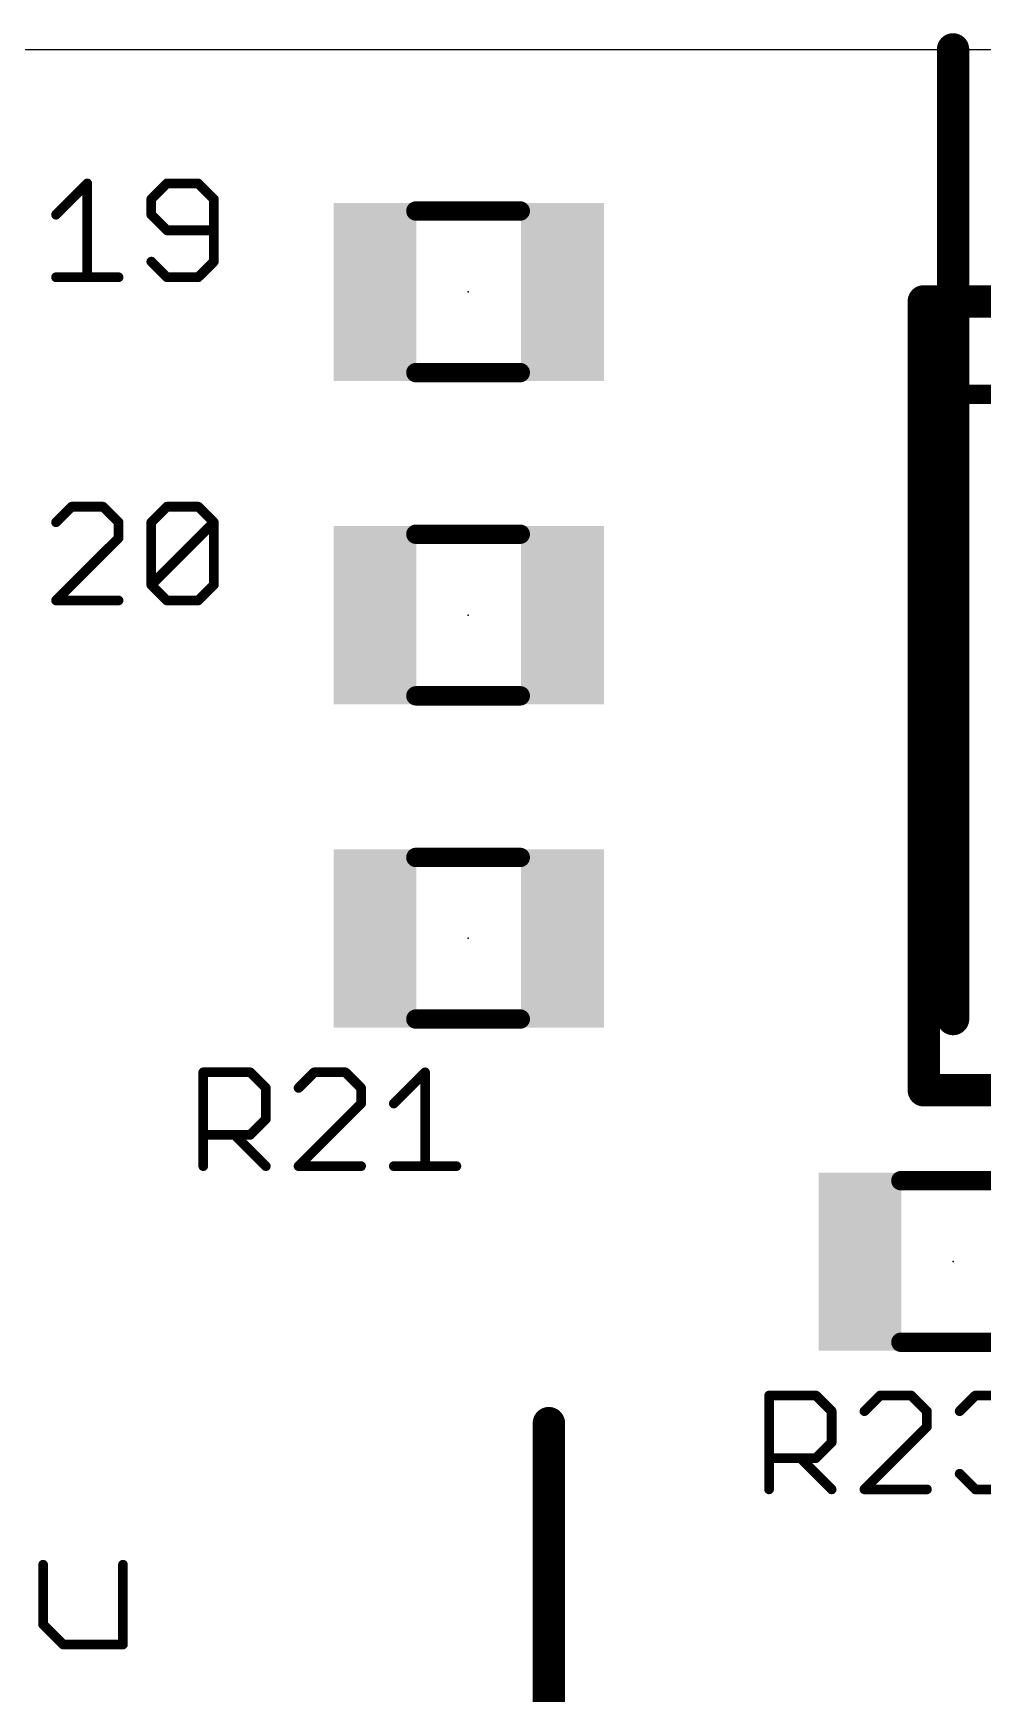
# Model space of a CAD drawing. Extents: x -0.25 to 3.05, y 0.15 to 2.67.
# Drawn here: x 0.866 to 1.159, y 1.891 to 2.405 of the extents above; entities that cross this region are included whole.
import ezdxf

# ---------------------------------------------------------------- set-up
doc = ezdxf.new("R2010")
doc.units = 0
for name, color, linetype in [('20', 140, 'CONTINUOUS'), ('21', 7, 'CONTINUOUS'), ('23', 7, 'CONTINUOUS'), ('25', 253, 'CONTINUOUS'), ('27', 253, 'CONTINUOUS'), ('51', 2, 'CONTINUOUS')]:
    doc.layers.add(name, color=color, linetype=linetype)

# ---------------------------------------------------------------- blocks, each defined once
blk = doc.blocks.new('RECT')
blk.add_solid([(-0.5, -0.5), (0.5, -0.5), (-0.5, 0.5), (0.5, 0.5)])

msp = doc.modelspace()

# ---------------------------------------------------------------- linework, layer by layer
at = {"layer": '20'}
msp.add_line((0, 2.4), (3.05, 2.4), dxfattribs=at)
at = {"layer": '21'}
for points, const_width in [([(1.15, 2.1), (1.15, 2.4)], 0.01), ([(1.959055, 2.322047), (1.140945, 2.322047)], 0.01), ([(1.140945, 2.322047), (1.140945, 2.077953)], 0.01), ([(1.149213, 2.293307), (1.950787, 2.293307)], 0.006), ([(1.140945, 2.077953), (1.959055, 2.077953)], 0.01), ([(1.025, 1.3), (1.025, 1.975)], 0.01)]:
    msp.add_lwpolyline(points, dxfattribs=dict(at, const_width=const_width))
for points, const_width in [([(1.1525, 2.4, 1), (1.1475, 2.4)], 0.005), ([(1.140945, 2.324547, 1), (1.140945, 2.319547)], 0.005), ([(1.143445, 2.322047, 1), (1.138445, 2.322047)], 0.005), ([(1.149213, 2.294807, 1), (1.149213, 2.291807)], 0.003), ([(1.1475, 2.1, 1), (1.1525, 2.1)], 0.005), ([(1.140945, 2.080453, 1), (1.140945, 2.075453)], 0.005), ([(1.138445, 2.077953, 1), (1.143445, 2.077953)], 0.005), ([(1.0275, 1.975, 1), (1.0225, 1.975)], 0.005)]:
    msp.add_lwpolyline(points, format="xyb", dxfattribs=dict(at, const_width=const_width))
at = {"layer": '23'}
for p in [(1, 2.325), (1, 2.225), (1, 2.125), (1.15, 2.025)]:
    msp.add_point(p, dxfattribs=at)
at = {"layer": '25', "const_width": 0.003}
for points in [[(0.87257, 2.34885), (0.882244, 2.358525)], [(0.882244, 2.358525), (0.882244, 2.3295)], [(0.906872, 2.358525), (0.902035, 2.353687)], [(0.916547, 2.358525), (0.906872, 2.358525)], [(0.921385, 2.353687), (0.916547, 2.358525)], [(0.902035, 2.353687), (0.902035, 2.34885)], [(0.921385, 2.334337), (0.921385, 2.353687)], [(0.902035, 2.34885), (0.906872, 2.344012)], [(0.906872, 2.344012), (0.921385, 2.344012)], [(0.902035, 2.334337), (0.906872, 2.3295)], [(0.916547, 2.3295), (0.921385, 2.334337)], [(0.87257, 2.3295), (0.891919, 2.3295)], [(0.906872, 2.3295), (0.916547, 2.3295)], [(0.877407, 2.258525), (0.87257, 2.253687)], [(0.887082, 2.258525), (0.877407, 2.258525)], [(0.891919, 2.253687), (0.887082, 2.258525)], [(0.902035, 2.253687), (0.906872, 2.258525)], [(0.906872, 2.258525), (0.916547, 2.258525)], [(0.916547, 2.258525), (0.921385, 2.253687)], [(0.87257, 2.2295), (0.891919, 2.24885)], [(0.891919, 2.24885), (0.891919, 2.253687)], [(0.902035, 2.234337), (0.902035, 2.253687)], [(0.902035, 2.234337), (0.921385, 2.253687)], [(0.921385, 2.253687), (0.921385, 2.234337)], [(0.906872, 2.2295), (0.902035, 2.234337)], [(0.921385, 2.234337), (0.916547, 2.2295)], [(0.891919, 2.2295), (0.87257, 2.2295)], [(0.916547, 2.2295), (0.906872, 2.2295)], [(0.918104, 2.0545), (0.918104, 2.083525)], [(0.918104, 2.083525), (0.932617, 2.083525)], [(0.932617, 2.083525), (0.937454, 2.078687)], [(0.952407, 2.083525), (0.94757, 2.078687)], [(0.962082, 2.083525), (0.952407, 2.083525)], [(0.966919, 2.078687), (0.962082, 2.083525)], [(0.977035, 2.07385), (0.98671, 2.083525)], [(0.98671, 2.083525), (0.98671, 2.0545)], [(0.937454, 2.078687), (0.937454, 2.069012)], [(0.966919, 2.07385), (0.966919, 2.078687)], [(0.937454, 2.069012), (0.932617, 2.064175)], [(0.94757, 2.0545), (0.966919, 2.07385)], [(0.932617, 2.064175), (0.918104, 2.064175)], [(0.927779, 2.064175), (0.937454, 2.0545)], [(0.966919, 2.0545), (0.94757, 2.0545)], [(0.977035, 2.0545), (0.996385, 2.0545)], [(1.093104, 1.9545), (1.093104, 1.983525)], [(1.093104, 1.983525), (1.107617, 1.983525)], [(1.107617, 1.983525), (1.112454, 1.978687)], [(1.127407, 1.983525), (1.12257, 1.978687)], [(1.137082, 1.983525), (1.127407, 1.983525)], [(1.141919, 1.978687), (1.137082, 1.983525)], [(1.152035, 1.978687), (1.156872, 1.983525)], [(1.156872, 1.983525), (1.166547, 1.983525)], [(1.112454, 1.978687), (1.112454, 1.969012)], [(1.141919, 1.97385), (1.141919, 1.978687)], [(1.12257, 1.9545), (1.141919, 1.97385)], [(1.112454, 1.969012), (1.107617, 1.964175)], [(1.107617, 1.964175), (1.093104, 1.964175)], [(1.102779, 1.964175), (1.112454, 1.9545)], [(1.156872, 1.9545), (1.152035, 1.959337)], [(1.141919, 1.9545), (1.12257, 1.9545)], [(1.166547, 1.9545), (1.156872, 1.9545)]]:
    msp.add_lwpolyline(points, dxfattribs=at)
at = {"layer": '25', "const_width": 0.0015}
for points in [[(0.882994, 2.358525, 1), (0.881494, 2.358525)], [(0.882775, 2.357994, 1), (0.881714, 2.359055)], [(0.906872, 2.359275, 1), (0.906872, 2.357775)], [(0.907403, 2.357994, 1), (0.906342, 2.359055)], [(0.917077, 2.359055, 1), (0.916017, 2.357994)], [(0.916547, 2.357775, 1), (0.916547, 2.359275)], [(0.901504, 2.354218, 1), (0.902565, 2.353157)], [(0.902785, 2.353687, 1), (0.901285, 2.353687)], [(0.922135, 2.353687, 1), (0.920635, 2.353687)], [(0.920854, 2.353157, 1), (0.921915, 2.354218)], [(0.872039, 2.34938, 1), (0.8731, 2.348319)], [(0.902565, 2.34938, 1), (0.901504, 2.348319)], [(0.901285, 2.34885, 1), (0.902785, 2.34885)], [(0.906872, 2.344762, 1), (0.906872, 2.343262)], [(0.906342, 2.343482, 1), (0.907403, 2.344543)], [(0.921385, 2.343262, 1), (0.921385, 2.344762)], [(0.902565, 2.334868, 1), (0.901504, 2.333807)], [(0.920635, 2.334337, 1), (0.922135, 2.334337)], [(0.921915, 2.333807, 1), (0.920854, 2.334868)], [(0.87257, 2.33025, 1), (0.87257, 2.32875)], [(0.881494, 2.3295, 1), (0.882994, 2.3295)], [(0.891919, 2.32875, 1), (0.891919, 2.33025)], [(0.906872, 2.33025, 1), (0.906872, 2.32875)], [(0.906342, 2.32897, 1), (0.907403, 2.33003)], [(0.916017, 2.33003, 1), (0.917077, 2.32897)], [(0.916547, 2.32875, 1), (0.916547, 2.33025)], [(0.877407, 2.259275, 1), (0.877407, 2.257775)], [(0.877937, 2.257994, 1), (0.876877, 2.259055)], [(0.887612, 2.259055, 1), (0.886552, 2.257994)], [(0.887082, 2.257775, 1), (0.887082, 2.259275)], [(0.906872, 2.259275, 1), (0.906872, 2.257775)], [(0.907403, 2.257994, 1), (0.906342, 2.259055)], [(0.917077, 2.259055, 1), (0.916017, 2.257994)], [(0.916547, 2.257775, 1), (0.916547, 2.259275)], [(0.872039, 2.254218, 1), (0.8731, 2.253157)], [(0.892669, 2.253687, 1), (0.891169, 2.253687)], [(0.891389, 2.253157, 1), (0.89245, 2.254218)], [(0.89245, 2.248319, 1), (0.891389, 2.24938)], [(0.901504, 2.254218, 1), (0.902565, 2.253157)], [(0.902785, 2.253687, 1), (0.901285, 2.253687)], [(0.922135, 2.253687, 1), (0.920635, 2.253687)], [(0.921915, 2.253157, 1), (0.920854, 2.254218)], [(0.920854, 2.253157, 1), (0.921915, 2.254218)], [(0.891169, 2.24885, 1), (0.892669, 2.24885)], [(0.902565, 2.234868, 1), (0.901504, 2.233807)], [(0.901504, 2.234868, 1), (0.902565, 2.233807)], [(0.901285, 2.234337, 1), (0.902785, 2.234337)], [(0.920635, 2.234337, 1), (0.922135, 2.234337)], [(0.921915, 2.233807, 1), (0.920854, 2.234868)], [(0.87257, 2.23025, 1), (0.87257, 2.22875)], [(0.872039, 2.23003, 1), (0.8731, 2.22897)], [(0.891919, 2.22875, 1), (0.891919, 2.23025)], [(0.906872, 2.23025, 1), (0.906872, 2.22875)], [(0.906342, 2.22897, 1), (0.907403, 2.23003)], [(0.916017, 2.23003, 1), (0.917077, 2.22897)], [(0.916547, 2.22875, 1), (0.916547, 2.23025)], [(0.918854, 2.083525, 1), (0.917354, 2.083525)], [(0.918104, 2.084275, 1), (0.918104, 2.082775)], [(0.933147, 2.084055, 1), (0.932086, 2.082994)], [(0.932617, 2.082775, 1), (0.932617, 2.084275)], [(0.952407, 2.084275, 1), (0.952407, 2.082775)], [(0.952937, 2.082994, 1), (0.951877, 2.084055)], [(0.962612, 2.084055, 1), (0.961552, 2.082994)], [(0.962082, 2.082775, 1), (0.962082, 2.084275)], [(0.98746, 2.083525, 1), (0.98596, 2.083525)], [(0.98724, 2.082994, 1), (0.986179, 2.084055)], [(0.938204, 2.078687, 1), (0.936704, 2.078687)], [(0.936924, 2.078157, 1), (0.937985, 2.079218)], [(0.947039, 2.079218, 1), (0.9481, 2.078157)], [(0.967669, 2.078687, 1), (0.966169, 2.078687)], [(0.966389, 2.078157, 1), (0.96745, 2.079218)], [(0.937985, 2.068482, 1), (0.936924, 2.069543)], [(0.966169, 2.07385, 1), (0.967669, 2.07385)], [(0.96745, 2.073319, 1), (0.966389, 2.07438)], [(0.976504, 2.07438, 1), (0.977565, 2.073319)], [(0.918104, 2.064925, 1), (0.918104, 2.063425)], [(0.92831, 2.064705, 1), (0.927249, 2.063644)], [(0.932086, 2.064705, 1), (0.933147, 2.063644)], [(0.932617, 2.063425, 1), (0.932617, 2.064925)], [(0.936704, 2.069012, 1), (0.938204, 2.069012)], [(0.917354, 2.0545, 1), (0.918854, 2.0545)], [(0.936924, 2.05397, 1), (0.937985, 2.05503)], [(0.94757, 2.05525, 1), (0.94757, 2.05375)], [(0.947039, 2.05503, 1), (0.9481, 2.05397)], [(0.966919, 2.05375, 1), (0.966919, 2.05525)], [(0.977035, 2.05525, 1), (0.977035, 2.05375)], [(0.98596, 2.0545, 1), (0.98746, 2.0545)], [(0.996385, 2.05375, 1), (0.996385, 2.05525)], [(1.093854, 1.983525, 1), (1.092354, 1.983525)], [(1.093104, 1.984275, 1), (1.093104, 1.982775)], [(1.108147, 1.984055, 1), (1.107086, 1.982994)], [(1.107617, 1.982775, 1), (1.107617, 1.984275)], [(1.127407, 1.984275, 1), (1.127407, 1.982775)], [(1.127937, 1.982994, 1), (1.126877, 1.984055)], [(1.137612, 1.984055, 1), (1.136552, 1.982994)], [(1.137082, 1.982775, 1), (1.137082, 1.984275)], [(1.156872, 1.984275, 1), (1.156872, 1.982775)], [(1.157403, 1.982994, 1), (1.156342, 1.984055)], [(1.113204, 1.978687, 1), (1.111704, 1.978687)], [(1.111924, 1.978157, 1), (1.112985, 1.979218)], [(1.122039, 1.979218, 1), (1.1231, 1.978157)], [(1.142669, 1.978687, 1), (1.141169, 1.978687)], [(1.141389, 1.978157, 1), (1.14245, 1.979218)], [(1.151504, 1.979218, 1), (1.152565, 1.978157)], [(1.141169, 1.97385, 1), (1.142669, 1.97385)], [(1.14245, 1.973319, 1), (1.141389, 1.97438)], [(1.111704, 1.969012, 1), (1.113204, 1.969012)], [(1.112985, 1.968482, 1), (1.111924, 1.969543)], [(1.093104, 1.964925, 1), (1.093104, 1.963425)], [(1.10331, 1.964705, 1), (1.102249, 1.963644)], [(1.107086, 1.964705, 1), (1.108147, 1.963644)], [(1.107617, 1.963425, 1), (1.107617, 1.964925)], [(1.152565, 1.959868, 1), (1.151504, 1.958807)], [(1.092354, 1.9545, 1), (1.093854, 1.9545)], [(1.111924, 1.95397, 1), (1.112985, 1.95503)], [(1.12257, 1.95525, 1), (1.12257, 1.95375)], [(1.122039, 1.95503, 1), (1.1231, 1.95397)], [(1.141919, 1.95375, 1), (1.141919, 1.95525)], [(1.156872, 1.95525, 1), (1.156872, 1.95375)], [(1.156342, 1.95397, 1), (1.157403, 1.95503)]]:
    msp.add_lwpolyline(points, format="xyb", dxfattribs=at)
at = {"layer": '27', "const_width": 0.003}
for points in [[(0.868579, 1.931188), (0.868579, 1.912672)], [(0.893266, 1.9065), (0.893266, 1.931188)], [(0.868579, 1.912672), (0.87475, 1.9065)], [(0.87475, 1.9065), (0.893266, 1.9065)]]:
    msp.add_lwpolyline(points, dxfattribs=at)
at = {"layer": '27', "const_width": 0.0015}
for points in [[(0.869329, 1.931188, 1), (0.867829, 1.931188)], [(0.894016, 1.931188, 1), (0.892516, 1.931188)], [(0.869109, 1.913202, 1), (0.868048, 1.912142)], [(0.867829, 1.912672, 1), (0.869329, 1.912672)], [(0.87475, 1.90725, 1), (0.87475, 1.90575)], [(0.87422, 1.90597, 1), (0.875281, 1.90703)], [(0.892516, 1.9065, 1), (0.894016, 1.9065)], [(0.893266, 1.90575, 1), (0.893266, 1.90725)]]:
    msp.add_lwpolyline(points, format="xyb", dxfattribs=at)
at = {"layer": '51', "const_width": 0.006}
for points in [[(1.016142, 2.35), (0.983858, 2.35)], [(1.016142, 2.3), (0.983858, 2.3)], [(1.016142, 2.25), (0.983858, 2.25)], [(1.016142, 2.2), (0.983858, 2.2)], [(1.016142, 2.15), (0.983858, 2.15)], [(1.016142, 2.1), (0.983858, 2.1)], [(1.166142, 2.05), (1.133858, 2.05)], [(1.166142, 2), (1.133858, 2)]]:
    msp.add_lwpolyline(points, dxfattribs=at)
at = {"layer": '51', "const_width": 0.003}
for points in [[(0.983858, 2.3515, 1), (0.983858, 2.3485)], [(1.016142, 2.3485, 1), (1.016142, 2.3515)], [(0.983858, 2.3015, 1), (0.983858, 2.2985)], [(1.016142, 2.2985, 1), (1.016142, 2.3015)], [(0.983858, 2.2515, 1), (0.983858, 2.2485)], [(1.016142, 2.2485, 1), (1.016142, 2.2515)], [(0.983858, 2.2015, 1), (0.983858, 2.1985)], [(1.016142, 2.1985, 1), (1.016142, 2.2015)], [(0.983858, 2.1515, 1), (0.983858, 2.1485)], [(1.016142, 2.1485, 1), (1.016142, 2.1515)], [(0.983858, 2.1015, 1), (0.983858, 2.0985)], [(1.016142, 2.0985, 1), (1.016142, 2.1015)], [(1.133858, 2.0515, 1), (1.133858, 2.0485)], [(1.133858, 2.0015, 1), (1.133858, 1.9985)]]:
    msp.add_lwpolyline(points, format="xyb", dxfattribs=at)

# ---------------------------------------------------------------- block references
at = {"layer": '51', "xscale": 0.025591, "yscale": 0.055118, "rotation": 180}
for p in [(0.971205, 2.324941), (1.029205, 2.324941), (0.971205, 2.224941), (1.029205, 2.224941), (0.971205, 2.124941), (1.029205, 2.124941), (1.121205, 2.024941)]:
    msp.add_blockref('RECT', p, dxfattribs=at)

doc.saveas('drawing.dxf')
